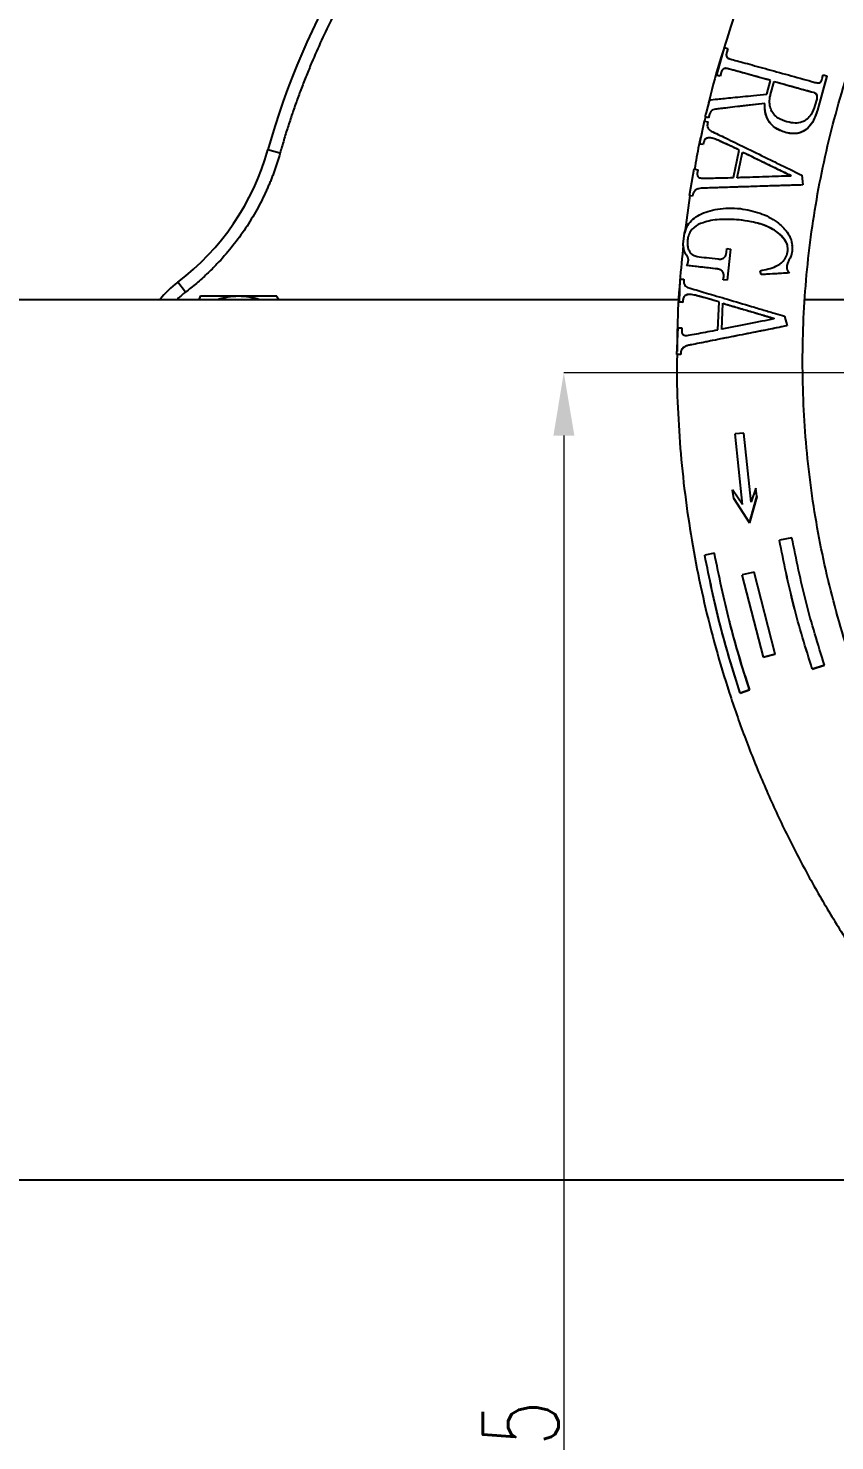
# Model space of a CAD drawing. Header units: millimetres. Extents: x 2003 to 4439, y 563 to 2285.
# Drawn here: x 2545.2 to 2673.4, y 735.6 to 960.3 of the extents above; entities that cross this region are included whole.
import ezdxf

# ---------------------------------------------------------------- set-up
doc = ezdxf.new("R2010")
doc.units = ezdxf.units.MM
doc.layers.add('AM_5', color=3, linetype='Continuous', lineweight=25)
doc.styles.add('SLDTEXTSTYLE1', font='txt.shx', dxfattribs={"width": 0.7, "bigfont": 'gbcbig.shx'})
doc.dimstyles.new('SLDDIMSTYLE12$0', dxfattribs={"dimtxt": 12, "dimasz": 10, "dimexe": 0, "dimexo": 0.0625, "dimgap": 0.875, "dimtad": 1, "dimdec": 1, "dimlfac": 1.8, "dimrnd": 1e-09, "dimzin": 12, "dimdsep": 46, "dimtxsty": 'SLDTEXTSTYLE1', "dimcen": 0.09, "dimdle": 8.16, "dimclrd": 3, "dimclre": 3, "dimadec": 0, "dimazin": 3, "dimtfac": 1, "dimtdec": 1, "dimtofl": 0, "dimtmove": 0, "dimatfit": 3, "dimfxl": 0, "dimfrac": 2, "dimtolj": 1, "dimlwd": 5, "dimlwe": 5, "dimarcsym": 0})

# ---------------------------------------------------------------- blocks, each defined once
blk = doc.blocks.new('*D52')
at = {"layer": 'AM_5', "color": 3, "linetype": 'Continuous', "lineweight": 5, "transparency": 16777216}
for p, q in [((2533.12, 882.74), (2533.12, 1061.11)), ((2685.62, 1061.11), (2543.12, 1061.11))]:
    blk.add_line(p, q, dxfattribs=at)
at = {"layer": 'AM_5', "color": 3, "lineweight": 5, "transparency": 16777216}
blk.add_line((2695.62, 939.44), (2695.62, 1061.11), dxfattribs=at)
at = {"layer": 'AM_5', "color": 3, "transparency": 16777216}
for points in [[(2543.12, 1062.78), (2543.12, 1059.44), (2533.12, 1061.11)], [(2685.62, 1062.78), (2685.62, 1059.44), (2695.62, 1061.11)]]:
    blk.add_solid(points, dxfattribs=at)
at = {"layer": 'Defpoints', "color": 0, "transparency": 16777216}
for p in [(2533.12, 1061.11), (2695.62, 939.37), (2533.12, 882.67)]:
    blk.add_point(p, dxfattribs=at)
at = {"layer": 'AM_5', "color": 0, "transparency": 16777216, "insert": (2605.6, 1067.99), "char_height": 12, "attachment_point": 5, "style": 'SLDTEXTSTYLE1'}
blk.add_mtext('\\A1;165', dxfattribs=at)
blk = doc.blocks.new('*D53')
at = {"layer": 'AM_5', "color": 3, "lineweight": 5, "transparency": 16777216}
blk.add_line((2818.32, 905.53), (2630.32, 905.53), dxfattribs=at)
at = {"layer": 'AM_5', "color": 3, "linetype": 'Continuous', "lineweight": 5, "transparency": 16777216}
for p, q in [((2630.32, 895.53), (2630.32, 673.92)), ((2772.57, 663.92), (2630.32, 663.92))]:
    blk.add_line(p, q, dxfattribs=at)
at = {"layer": 'AM_5', "color": 3, "transparency": 16777216}
for points in [[(2628.66, 895.53), (2631.99, 895.53), (2630.32, 905.53)], [(2628.66, 673.92), (2631.99, 673.92), (2630.32, 663.92)]]:
    blk.add_solid(points, dxfattribs=at)
at = {"layer": 'Defpoints', "color": 0, "transparency": 16777216}
for p in [(2818.38, 905.53), (2630.32, 663.92), (2772.63, 663.92)]:
    blk.add_point(p, dxfattribs=at)
at = {"layer": 'AM_5', "color": 0, "transparency": 16777216, "insert": (2623.45, 731.2), "char_height": 12, "attachment_point": 5, "rotation": 90, "style": 'SLDTEXTSTYLE1'}
blk.add_mtext('\\A1;245', dxfattribs=at)

msp = doc.modelspace()

# ---------------------------------------------------------------- linework, layer by layer
at = {"color": 7, "linetype": 'Continuous', "lineweight": 25}
for p, q in [((2655.787, 957.247), (2654.568, 952.847)), ((2655.787, 957.247), (2656.363, 957.091)), ((2656.363, 957.091), (2656.202, 956.516)), ((2656.363, 957.089), (2656.202, 956.514)), ((2656.202, 956.514), (2656.202, 956.516)), ((2656.363, 957.089), (2656.363, 957.091)), ((2655.143, 952.691), (2654.568, 952.847)), ((2654.568, 952.847), (2654.568, 952.846)), ((2654.568, 952.846), (2654.658, 952.821)), ((2655.143, 952.689), (2654.658, 952.821)), ((2655.304, 953.266), (2655.143, 952.691)), ((2655.304, 953.265), (2655.143, 952.689)), ((2655.304, 953.265), (2655.304, 953.266)), ((2656.305, 953.915), (2656.305, 953.917)), ((2672.138, 952.73), (2670.628, 947.278)), ((2671.406, 952.315), (2671.567, 952.891)), ((2671.567, 952.891), (2672.138, 952.73)), ((2672.138, 952.723), (2672.138, 952.73)), ((2655.143, 952.689), (2655.143, 952.691)), ((2662.583, 949.823), (2663.19, 952.021)), ((2663.18, 949.76), (2663.762, 951.862)), ((2663.18, 949.756), (2663.762, 951.858)), ((2663.762, 951.858), (2663.762, 951.862)), ((2672.138, 952.723), (2670.628, 947.271)), ((2653.479, 948.925), (2652.926, 946.927)), ((2662.275, 948.357), (2662.275, 948.361)), ((2663.18, 949.76), (2663.18, 949.756)), ((2669.979, 950.135), (2669.979, 950.13)), ((2670.508, 949.065), (2670.212, 948.011)), ((2652.824, 946.222), (2652.666, 945.531)), ((2653.312, 946.091), (2652.763, 946.24)), ((2652.763, 946.24), (2652.958, 946.185)), ((2653.312, 946.089), (2652.958, 946.185)), ((2653.473, 946.667), (2653.312, 946.091)), ((2653.473, 946.665), (2653.312, 946.089)), ((2653.312, 946.089), (2653.312, 946.091)), ((2653.473, 946.665), (2653.473, 946.667)), ((2654.407, 947.437), (2654.407, 947.439)), ((2662.264, 947.396), (2662.264, 947.392)), ((2670.628, 947.271), (2670.628, 947.278)), ((2652.625, 945.539), (2651.882, 941.932)), ((2652.625, 945.539), (2653.211, 945.423)), ((2653.211, 945.423), (2653.152, 945.13)), ((2653.211, 945.421), (2653.152, 945.129)), ((2653.152, 945.129), (2653.152, 945.13)), ((2653.175, 944.635), (2653.264, 944.382)), ((2653.211, 945.421), (2653.211, 945.423)), ((2665.529, 943.749), (2665.529, 943.754)), ((2652.467, 941.815), (2651.882, 941.932)), ((2651.882, 941.932), (2651.882, 941.931)), ((2652.011, 941.904), (2651.882, 941.931)), ((2652.467, 941.813), (2652.011, 941.904)), ((2652.526, 942.108), (2652.467, 941.815)), ((2652.526, 942.106), (2652.467, 941.813)), ((2652.467, 941.813), (2652.467, 941.815)), ((2652.526, 942.106), (2652.526, 942.108)), ((2654.659, 942.588), (2654.659, 942.59)), ((2585.201, 940.428), (2583.275, 940.969)), ((2657.272, 936.562), (2658.18, 940.949)), ((2657.879, 936.538), (2658.725, 940.634)), ((2657.879, 936.536), (2658.725, 940.631)), ((2658.725, 940.634), (2658.725, 940.631)), ((2650.314, 933.714), (2650.876, 937.075)), ((2650.876, 937.075), (2651.054, 937.934)), ((2651.054, 937.934), (2651.639, 937.818)), ((2651.639, 937.818), (2651.558, 937.427)), ((2651.639, 937.816), (2651.558, 937.426)), ((2651.558, 937.426), (2651.558, 937.427)), ((2651.639, 937.816), (2651.639, 937.818)), ((2652.144, 934.867), (2652.144, 934.869)), ((2666.393, 936.913), (2666.375, 936.815)), ((2668.131, 936.957), (2668.319, 935.394)), ((2668.319, 935.387), (2668.319, 935.394)), ((2650.355, 933.706), (2649.528, 927.818)), ((2650.771, 933.624), (2650.314, 933.714)), ((2650.51, 933.674), (2650.314, 933.714)), ((2650.771, 933.622), (2650.51, 933.674)), ((2650.829, 933.917), (2650.771, 933.624)), ((2650.829, 933.915), (2650.771, 933.622)), ((2650.771, 933.622), (2650.771, 933.624)), ((2650.829, 933.915), (2650.829, 933.917)), ((2649.785, 928.546), (2649.479, 927.702)), ((2649.785, 928.546), (2649.933, 928.771)), ((2658.173, 929.839), (2658.173, 929.842)), ((2649.282, 925.995), (2649.479, 927.702)), ((2649.395, 925.179), (2649.282, 925.995)), ((2649.998, 926.664), (2649.998, 926.666)), ((2649.898, 924.074), (2649.898, 924.076)), ((2656.175, 924.667), (2656.242, 925.26)), ((2656.242, 925.26), (2656.834, 925.191)), ((2656.834, 925.191), (2656.264, 920.25)), ((2656.834, 925.188), (2656.264, 920.247)), ((2656.834, 925.188), (2656.834, 925.191)), ((2666.61, 924.853), (2666.61, 924.86)), ((2666.625, 925.73), (2666.625, 925.737)), ((2649.827, 922.581), (2649.827, 922.583)), ((2654.768, 922.021), (2654.768, 922.024)), ((2661.543, 921.741), (2661.543, 921.745)), ((2661.674, 921.13), (2661.543, 921.745)), ((2661.674, 921.125), (2661.543, 921.741)), ((2666.212, 921.394), (2666.212, 921.401)), ((2570.157, 918.328), (2568.947, 919.921)), ((2648.783, 920.406), (2648.634, 916.743)), ((2648.783, 920.406), (2649.379, 920.385)), ((2648.783, 920.405), (2648.783, 920.406)), ((2649.379, 920.385), (2649.368, 920.089)), ((2649.379, 920.383), (2649.368, 920.087)), ((2649.379, 920.383), (2649.379, 920.385)), ((2655.671, 920.319), (2655.73, 920.813)), ((2656.264, 920.25), (2655.671, 920.319)), ((2655.671, 920.316), (2655.671, 920.319)), ((2656.264, 920.247), (2655.671, 920.316)), ((2656.264, 920.247), (2656.264, 920.25)), ((2661.674, 921.125), (2661.674, 921.13)), ((2648.65, 917.131), (2542.62, 917.131)), ((2649.245, 917.021), (2649.23, 916.722)), ((2649.245, 917.019), (2649.23, 916.72)), ((2649.245, 917.019), (2649.245, 917.021)), ((2651.261, 917.838), (2651.261, 917.84)), ((2654.804, 912.351), (2654.985, 916.806)), ((2683.62, 917.131), (2668.624, 917.131)), ((2649.23, 916.722), (2648.634, 916.743)), ((2648.634, 916.743), (2648.634, 916.742)), ((2648.714, 916.738), (2648.634, 916.742)), ((2649.23, 916.72), (2648.714, 916.738)), ((2649.23, 916.72), (2649.23, 916.722)), ((2655.407, 912.425), (2655.573, 916.581)), ((2655.407, 912.422), (2655.573, 916.578)), ((2655.573, 916.581), (2655.573, 916.578)), ((2648.305, 908.427), (2648.475, 912.687)), ((2648.475, 912.687), (2649.071, 912.665)), ((2649.071, 912.665), (2649.053, 912.27)), ((2649.071, 912.664), (2649.053, 912.268)), ((2649.071, 912.664), (2649.071, 912.665)), ((2663.706, 914.175), (2663.699, 914.08)), ((2665.404, 914.501), (2665.838, 912.995)), ((2665.838, 912.988), (2665.838, 912.995)), ((2648.9, 908.405), (2648.305, 908.427)), ((2648.305, 908.427), (2648.305, 908.426)), ((2648.455, 908.419), (2648.305, 908.426)), ((2648.9, 908.404), (2648.455, 908.419)), ((2648.911, 908.705), (2648.9, 908.405)), ((2648.911, 908.703), (2648.9, 908.404)), ((2648.9, 908.404), (2648.9, 908.405)), ((2648.911, 908.703), (2648.911, 908.705)), ((2650.047, 909.853), (2650.047, 909.855)), ((2658.92, 895.897), (2657.528, 895.797)), ((2657.528, 895.797), (2657.528, 895.794)), ((2658.729, 884.54), (2657.528, 895.797)), ((2658.729, 884.537), (2657.528, 895.794)), ((2660.08, 884.954), (2658.92, 895.897)), ((2657.316, 885.507), (2657.138, 886.867)), ((2658.729, 884.54), (2657.138, 886.867)), ((2657.138, 886.867), (2657.138, 886.864)), ((2657.316, 885.504), (2657.138, 886.864)), ((2657.316, 885.507), (2659.819, 881.665)), ((2657.316, 885.504), (2657.316, 885.507)), ((2659.819, 881.661), (2657.316, 885.504)), ((2659.819, 881.665), (2661.006, 885.809)), ((2661.006, 885.805), (2659.819, 881.661)), ((2660.83, 887.141), (2660.104, 884.961)), ((2661.006, 885.809), (2660.83, 887.141)), ((2661.006, 885.809), (2661.006, 885.805)), ((2660.104, 884.961), (2660.08, 884.954)), ((2659.819, 881.665), (2659.819, 881.661)), ((2666.573, 879.265), (2664.577, 878.872)), ((2664.577, 878.872), (2664.577, 878.867)), ((2654.259, 876.821), (2652.712, 876.511)), ((2652.712, 876.511), (2652.712, 876.509)), ((2660.553, 873.787), (2658.691, 873.374)), ((2662.046, 860.258), (2658.691, 873.374)), ((2658.691, 873.374), (2658.691, 873.371)), ((2662.046, 860.255), (2658.691, 873.371)), ((2663.891, 860.745), (2660.553, 873.787)), ((2662.046, 860.258), (2663.891, 860.745)), ((2663.891, 860.742), (2662.046, 860.255)), ((2663.891, 860.745), (2663.891, 860.742)), ((2662.046, 860.255), (2662.046, 860.258)), ((2669.817, 858.36), (2671.75, 858.995)), ((2671.75, 858.989), (2669.817, 858.356)), ((2669.817, 858.356), (2669.817, 858.36)), ((2671.75, 858.995), (2671.75, 858.989)), ((2658.328, 854.571), (2659.826, 855.068)), ((2659.826, 855.065), (2658.328, 854.569)), ((2658.328, 854.569), (2658.328, 854.571)), ((2659.826, 855.068), (2659.826, 855.065)), ((2542.62, 777.131), (2683.62, 777.131))]:
    msp.add_line(p, q, dxfattribs=at)
for centre, radius, start, end in [((2703.621, 907.176), 125, 105.68477, 164.31523), ((2819.27, 907.185), 171.026, 166.5631, 166.79964), ((2544.765, 951.783), 40, 307.19801, 344.31523), ((2578.621, 907.176), 16, 127.19801, 141.52522), ((2578.621, 907.176), 10.5, 90, 108.54597), ((2578.621, 907.176), 10.5, 71.45402, 90)]:
    msp.add_arc(centre, radius, start, end, dxfattribs=at)
for points, knots in [([(2818.188, 736.933), (2820.748, 736.958), (2824.328, 736.993), (2829.598, 737.272), (2834.062, 737.607), (2839.378, 738.173), (2844.947, 738.946), (2850.76, 739.956), (2856.732, 741.212), (2862.808, 742.723), (2868.946, 744.493), (2875.111, 746.527), (2881.274, 748.827), (2887.411, 751.392), (2893.499, 754.223), (2899.519, 757.316), (2905.452, 760.671), (2911.281, 764.283), (2916.991, 768.149), (2922.566, 772.263), (2927.993, 776.62), (2933.259, 781.214), (2938.35, 786.039), (2943.255, 791.086), (2947.962, 796.349), (2952.46, 801.819), (2956.738, 807.488), (2960.787, 813.345), (2964.597, 819.381), (2968.158, 825.587), (2971.463, 831.952), (2974.504, 838.464), (2977.273, 845.114), (2979.764, 851.888), (2981.969, 858.776), (2983.884, 865.765), (2985.502, 872.842), (2986.82, 879.996), (2987.833, 887.213), (2988.538, 894.48), (2988.93, 901.784), (2989.009, 909.112), (2988.772, 916.45), (2988.218, 923.785), (2987.346, 931.102), (2986.156, 938.39), (2984.648, 945.632), (2982.823, 952.817), (2980.682, 959.93), (2978.228, 966.957), (2975.463, 973.886), (2972.391, 980.702), (2969.014, 987.393), (2965.336, 993.945), (2961.362, 1000.345), (2957.097, 1006.58), (2952.546, 1012.638), (2947.714, 1018.506), (2942.607, 1024.173), (2937.23, 1029.625), (2931.784, 1034.673), (2926.31, 1039.325), (2920.852, 1043.595), (2915.227, 1047.637), (2909.446, 1051.445), (2903.518, 1055.013), (2897.456, 1058.335), (2891.27, 1061.406), (2884.973, 1064.219), (2878.58, 1066.771), (2872.105, 1069.057), (2865.567, 1071.073), (2858.992, 1072.816), (2852.419, 1074.281), (2845.925, 1075.462), (2839.636, 1076.359), (2834.112, 1076.943), (2829.229, 1077.31), (2824.405, 1077.55), (2818.431, 1077.667), (2812.914, 1077.557), (2807.645, 1077.285), (2803.18, 1076.948), (2797.864, 1076.383), (2792.295, 1075.609), (2786.482, 1074.599), (2780.511, 1073.343), (2774.435, 1071.833), (2768.297, 1070.062), (2762.131, 1068.028), (2755.968, 1065.728), (2749.831, 1063.163), (2743.743, 1060.333), (2737.723, 1057.239), (2731.791, 1053.884), (2725.962, 1050.272), (2720.252, 1046.407), (2714.676, 1042.292), (2709.249, 1037.935), (2703.983, 1033.341), (2698.892, 1028.516), (2693.987, 1023.469), (2689.28, 1018.206), (2684.782, 1012.736), (2680.504, 1007.068), (2676.455, 1001.21), (2672.646, 995.174), (2669.084, 988.968), (2665.779, 982.603), (2662.737, 976.091), (2659.975, 969.44), (2657.638, 963.158), (2656.359, 959.053), (2655.796, 957.244)], [0, 0, 0, 0, 0.01020738, 0.01427401, 0.02103699, 0.02805607, 0.03558666, 0.0434511, 0.05157826, 0.05991132, 0.06840986, 0.07704394, 0.08579098, 0.09463359, 0.10355821, 0.11255405, 0.12161242, 0.13072624, 0.1398897, 0.14909794, 0.15834689, 0.16763314, 0.17695375, 0.18630622, 0.19568842, 0.20509849, 0.21453484, 0.22399606, 0.23348097, 0.24298851, 0.25251779, 0.26206801, 0.27163852, 0.28122873, 0.29083816, 0.30046642, 0.31011319, 0.31977821, 0.32946132, 0.33916239, 0.34888138, 0.35861831, 0.36837328, 0.37814642, 0.38793798, 0.39774825, 0.40757761, 0.41742653, 0.42729557, 0.4371854, 0.4470968, 0.45703069, 0.46698816, 0.47697044, 0.48697902, 0.49701559, 0.50708218, 0.51718117, 0.52731537, 0.53748817, 0.54770366, 0.5569145, 0.56612256, 0.57532659, 0.5845258, 0.59371913, 0.60290519, 0.61208206, 0.62124705, 0.63039624, 0.63952364, 0.64861966, 0.65766788, 0.66663751, 0.67546331, 0.68397889, 0.69196332, 0.69760555, 0.70350123, 0.71121989, 0.72142727, 0.72549391, 0.73225688, 0.73927596, 0.74680655, 0.754671, 0.76279816, 0.77113122, 0.77962976, 0.78826384, 0.79701087, 0.80585349, 0.81477811, 0.82377394, 0.83283231, 0.84194614, 0.85110959, 0.86031783, 0.86956679, 0.87885303, 0.88817364, 0.89752611, 0.90690831, 0.91631839, 0.92575473, 0.93521596, 0.94470086, 0.95420841, 0.96373768, 0.97328791, 0.98285841, 0.99244862, 1, 1, 1, 1]), ([(2710.037, 803.341), (2709.076, 804.341), (2706.586, 806.934), (2702.805, 811.347), (2698.673, 816.549), (2694.773, 821.954), (2691.103, 827.541), (2687.677, 833.302), (2684.503, 839.226), (2681.589, 845.301), (2678.944, 851.516), (2676.576, 857.858), (2674.491, 864.316), (2672.696, 870.875), (2671.197, 877.523), (2669.998, 884.247), (2669.104, 891.033), (2668.518, 897.867), (2668.245, 904.734), (2668.286, 911.622), (2668.643, 918.515), (2669.318, 925.398), (2670.312, 932.259), (2671.623, 939.081), (2673.252, 945.85), (2675.198, 952.551), (2677.458, 959.171), (2680.03, 965.695), (2682.911, 972.107), (2686.097, 978.395), (2689.585, 984.544), (2693.37, 990.54), (2697.446, 996.369), (2701.809, 1002.018), (2706.453, 1007.473), (2711.372, 1012.723), (2716.381, 1017.579), (2721.436, 1022.051), (2726.495, 1026.148), (2731.721, 1030.025), (2737.115, 1033.656), (2741.591, 1036.453), (2744.316, 1037.95), (2745.142, 1038.404)], [0, 0, 0, 0, 0.0151775, 0.0393292, 0.0635604, 0.0878663, 0.1122429, 0.1366868, 0.161195, 0.1857649, 0.2103945, 0.2350819, 0.2598255, 0.2846241, 0.3094766, 0.3343824, 0.3593409, 0.3843518, 0.409415, 0.4345306, 0.4596989, 0.4849206, 0.5101965, 0.5355275, 0.5609152, 0.5863611, 0.6118672, 0.6374358, 0.6630699, 0.6887726, 0.714548, 0.7404006, 0.7663359, 0.7923603, 0.8184816, 0.8447092, 0.8710544, 0.8948026, 0.918543, 0.942272, 0.9659875, 0.9896862, 1, 1, 1, 1]), ([(2670.368, 1025.596), (2670.018, 1025.497), (2669.317, 1025.298), (2668.27, 1024.988), (2667.226, 1024.67), (2666.185, 1024.342), (2665.147, 1024.006), (2664.112, 1023.66), (2663.081, 1023.305), (2662.052, 1022.941), (2661.027, 1022.568), (2660.005, 1022.185), (2658.987, 1021.794), (2657.971, 1021.393), (2656.959, 1020.983), (2655.08, 1020.203), (2652.356, 1019.007), (2648.824, 1017.319), (2645.346, 1015.519), (2640.75, 1012.952), (2635.134, 1009.449), (2628.642, 1004.79), (2622.449, 999.706), (2616.585, 994.212), (2611.091, 988.348), (2606.007, 982.154), (2601.347, 975.663), (2597.845, 970.047), (2595.277, 965.45), (2593.478, 961.973), (2591.79, 958.44), (2590.447, 955.383), (2589.399, 952.828), (2588.607, 950.793), (2587.851, 948.746), (2587.132, 946.686), (2586.45, 944.613), (2585.802, 942.528), (2585.401, 941.129), (2585.201, 940.428)], [0, 0, 0, 0, 0.0086814, 0.0173587, 0.0260326, 0.0347038, 0.0433731, 0.052041, 0.0607083, 0.0693756, 0.0780436, 0.0867131, 0.0953846, 0.1040589, 0.1127367, 0.1214186, 0.1525436, 0.1836379, 0.2147333, 0.2458613, 0.3091245, 0.3723917, 0.4361941, 0.5000006, 0.563803, 0.6276095, 0.6908727, 0.7541399, 0.7852648, 0.8163591, 0.8474545, 0.8785825, 0.895941, 0.913286, 0.930623, 0.9479574, 0.9652947, 0.9826404, 1, 1, 1, 1]), ([(2655.727, 957.028), (2655.591, 956.609), (2654.715, 953.892), (2653.896, 950.927), (2653.313, 948.363), (2653.266, 948.153)], [0, 0, 0, 0, 0.1434791, 0.9298796, 1, 1, 1, 1]), ([(2656.202, 956.516), (2656.182, 956.432), (2656.141, 956.262), (2656.134, 956.035), (2656.18, 955.807), (2656.357, 955.584), (2656.584, 955.501), (2656.731, 955.447)], [0, 0, 0, 0, 0.1147252, 0.230666, 0.3465482, 0.5756181, 1, 1, 1, 1]), ([(2656.202, 956.514), (2656.181, 956.429), (2656.139, 956.259), (2656.143, 956.121), (2656.144, 956.053)], [0, 0, 0, 0, 0.5032038, 1, 1, 1, 1]), ([(2656.731, 955.447), (2657.47, 955.244), (2658.949, 954.838), (2662.287, 953.917), (2665.993, 952.891), (2668.771, 952.119), (2670.17, 951.73), (2670.404, 951.665)], [0, 0, 0, 0, 0.2380124, 0.4760235, 0.7140633, 0.9521345, 1, 1, 1, 1]), ([(2656.305, 953.917), (2656.113, 953.949), (2655.853, 953.992), (2655.563, 953.758), (2655.435, 953.593), (2655.357, 953.431), (2655.321, 953.32), (2655.304, 953.266)], [0, 0, 0, 0, 0.5403565, 0.7362537, 0.8378676, 0.9221122, 1, 1, 1, 1]), ([(2656.305, 953.915), (2656.11, 953.946), (2655.845, 953.988), (2655.558, 953.751), (2655.433, 953.587), (2655.356, 953.427), (2655.321, 953.317), (2655.304, 953.265)], [0, 0, 0, 0, 0.5426127, 0.7382378, 0.8393163, 0.9231634, 1, 1, 1, 1]), ([(2663.19, 952.021), (2662.01, 952.347), (2659.649, 952.999), (2657.452, 953.603), (2656.542, 953.852), (2656.305, 953.917)], [0, 0, 0, 0, 0.425234, 0.8504686, 1, 1, 1, 1]), ([(2663.19, 952.018), (2662.135, 952.31), (2660.024, 952.893), (2657.694, 953.535), (2656.689, 953.81), (2656.305, 953.915)], [0, 0, 0, 0, 0.3817561, 0.7635127, 1, 1, 1, 1]), ([(2663.762, 951.862), (2665.017, 951.514), (2667.141, 950.925), (2669.155, 950.364), (2669.979, 950.135)], [0, 0, 0, 0, 0.59123792, 1, 1, 1, 1]), ([(2663.762, 951.858), (2664.86, 951.554), (2667.074, 950.939), (2669.005, 950.401), (2669.979, 950.13)], [0, 0, 0, 0, 0.4956769, 1, 1, 1, 1]), ([(2670.404, 951.665), (2670.524, 951.64), (2670.709, 951.601), (2670.963, 951.65), (2671.144, 951.768), (2671.306, 951.996), (2671.368, 952.193), (2671.406, 952.315)], [0, 0, 0, 0, 0.2742213, 0.4218346, 0.5710505, 0.7336104, 1, 1, 1, 1]), ([(2653.479, 948.925), (2653.839, 948.962), (2654.558, 949.037), (2657.113, 949.29), (2659.924, 949.564), (2661.877, 949.754), (2662.583, 949.823)], [0, 0, 0, 0, 0.2764618, 0.55256, 0.838275, 1, 1, 1, 1]), ([(2662.275, 948.361), (2661.604, 948.283), (2660.245, 948.125), (2658.361, 947.905), (2656.65, 947.704), (2655.325, 947.548), (2654.672, 947.471), (2654.407, 947.439)], [0, 0, 0, 0, 0.2097918, 0.4254492, 0.6353283, 0.851928, 1, 1, 1, 1]), ([(2662.275, 948.357), (2661.053, 948.216), (2659.227, 948.004), (2657.101, 947.755), (2655.592, 947.578), (2654.819, 947.486), (2654.407, 947.437)], [0, 0, 0, 0, 0.3863316, 0.5775517, 0.7748553, 1, 1, 1, 1]), ([(2665.529, 943.749), (2664.947, 943.951), (2663.996, 944.279), (2662.902, 945.39), (2662.33, 946.669), (2662.209, 947.737), (2662.268, 948.288), (2662.275, 948.357)], [0, 0, 0, 0, 0.3011388, 0.4914699, 0.7324684, 0.9663961, 1, 1, 1, 1]), ([(2665.529, 943.754), (2664.926, 943.965), (2663.935, 944.312), (2662.852, 945.474), (2662.257, 946.815), (2662.269, 947.85), (2662.275, 948.361)], [0, 0, 0, 0, 0.3050065, 0.5015447, 0.75409, 1, 1, 1, 1]), ([(2665.791, 945.431), (2665.303, 945.598), (2664.506, 945.87), (2663.61, 946.652), (2663.162, 947.532), (2662.964, 948.552), (2663.065, 949.306), (2663.169, 949.717), (2663.18, 949.76)], [0, 0, 0, 0, 0.2685044, 0.4379066, 0.6082478, 0.7778738, 0.976771, 1, 1, 1, 1]), ([(2669.979, 950.135), (2670.106, 950.089), (2670.303, 950.017), (2670.478, 949.787), (2670.55, 949.554), (2670.565, 949.305), (2670.525, 949.139), (2670.508, 949.065)], [0, 0, 0, 0, 0.30576076, 0.47235167, 0.63798104, 0.83773254, 1, 1, 1, 1]), ([(2669.979, 950.13), (2670.092, 950.09), (2670.276, 950.025), (2670.458, 949.814), (2670.533, 949.643), (2670.538, 949.536), (2670.538, 949.519)], [0, 0, 0, 0, 0.4172442, 0.6823875, 0.9479462, 1, 1, 1, 1]), ([(2654.407, 947.439), (2654.279, 947.408), (2654.021, 947.347), (2653.745, 947.173), (2653.558, 946.898), (2653.499, 946.738), (2653.473, 946.667)], [0, 0, 0, 0, 0.371278, 0.745722, 0.8874132, 1, 1, 1, 1]), ([(2654.407, 947.437), (2654.277, 947.406), (2654.016, 947.344), (2653.743, 947.169), (2653.559, 946.898), (2653.499, 946.737), (2653.473, 946.665)], [0, 0, 0, 0, 0.3701938, 0.743324, 0.8861883, 1, 1, 1, 1]), ([(2670.628, 947.278), (2670.404, 946.611), (2670.033, 945.509), (2669.061, 944.328), (2668.054, 943.705), (2666.848, 943.477), (2666.003, 943.655), (2665.529, 943.754)], [0, 0, 0, 0, 0.2904242, 0.4791568, 0.6380876, 0.7972637, 1, 1, 1, 1]), ([(2670.628, 947.271), (2670.379, 946.549), (2669.97, 945.365), (2668.877, 944.149), (2667.745, 943.589), (2666.584, 943.508), (2665.855, 943.675), (2665.529, 943.749)], [0, 0, 0, 0, 0.3001413, 0.4923107, 0.6851419, 0.859667, 1, 1, 1, 1]), ([(2670.212, 948.011), (2670.046, 947.516), (2669.777, 946.714), (2669.023, 945.826), (2668.145, 945.341), (2667.026, 945.162), (2666.223, 945.337), (2665.791, 945.431)], [0, 0, 0, 0, 0.25993357, 0.42159435, 0.58406301, 0.77645614, 1, 1, 1, 1]), ([(2653.152, 945.13), (2653.14, 945.057), (2653.117, 944.91), (2653.147, 944.635), (2653.297, 944.25), (2653.61, 944.005), (2653.906, 943.88), (2654.001, 943.839)], [0, 0, 0, 0, 0.0779004, 0.1566304, 0.3694426, 0.796924, 1, 1, 1, 1]), ([(2654.001, 943.839), (2654.758, 943.472), (2656.273, 942.738), (2659.556, 941.141), (2662.569, 939.673), (2665.001, 938.486), (2666.682, 937.665), (2667.685, 937.175), (2668.131, 936.957)], [0, 0, 0, 0, 0.2229901, 0.445793, 0.6732796, 0.7898135, 0.9063433, 1, 1, 1, 1]), ([(2652.24, 943.667), (2652.085, 943.015), (2651.636, 941.115), (2651.309, 939.189), (2651.095, 937.925)], [0, 0, 0, 0, 0.34329231, 1, 1, 1, 1]), ([(2654.659, 942.588), (2654.381, 942.693), (2653.811, 942.909), (2653.255, 942.916), (2652.888, 942.757), (2652.719, 942.598), (2652.601, 942.375), (2652.556, 942.226), (2652.533, 942.136), (2652.526, 942.106)], [0, 0, 0, 0, 0.32368532, 0.66377176, 0.76347965, 0.88878562, 0.93347068, 0.97831584, 1, 1, 1, 1]), ([(2654.659, 942.59), (2654.391, 942.693), (2653.846, 942.902), (2653.297, 942.916), (2652.923, 942.784), (2652.737, 942.625), (2652.598, 942.376), (2652.551, 942.209), (2652.529, 942.121), (2652.526, 942.108)], [0, 0, 0, 0, 0.3181987, 0.6465518, 0.7500252, 0.8810736, 0.9358527, 0.9908441, 1, 1, 1, 1]), ([(2658.18, 940.949), (2657.131, 941.439), (2655.839, 942.041), (2654.845, 942.503), (2654.659, 942.59)], [0, 0, 0, 0, 0.812741, 1, 1, 1, 1]), ([(2658.18, 940.946), (2657.227, 941.391), (2655.931, 941.996), (2654.925, 942.464), (2654.659, 942.588)], [0, 0, 0, 0, 0.7351591, 1, 1, 1, 1]), ([(2585.201, 940.428), (2585.139, 940.212), (2585.015, 939.778), (2584.816, 939.132), (2584.607, 938.489), (2584.388, 937.85), (2584.159, 937.215), (2583.92, 936.584), (2583.671, 935.956), (2583.411, 935.333), (2583.141, 934.713), (2582.482, 933.264), (2581.334, 931.031), (2579.522, 928.123), (2577.481, 925.371), (2575.726, 923.371), (2574.404, 922.018), (2573.595, 921.234), (2572.766, 920.472), (2571.917, 919.734), (2571.049, 919.016), (2570.454, 918.557), (2570.157, 918.328)], [0, 0, 0, 0, 0.0248753, 0.0497253, 0.0745563, 0.0993748, 0.1241872, 0.1490001, 0.1738198, 0.1986528, 0.2235055, 0.2483843, 0.3741835, 0.5000023, 0.6258015, 0.7516204, 0.793064, 0.834449, 0.8758053, 0.9171627, 0.958551, 1, 1, 1, 1]), ([(2658.725, 940.634), (2659.303, 940.354), (2660.476, 939.786), (2662.385, 938.86), (2664.397, 937.883), (2665.72, 937.24), (2666.393, 936.913)], [0, 0, 0, 0, 0.2335744, 0.4739753, 0.7323964, 1, 1, 1, 1]), ([(2658.725, 940.631), (2659.783, 940.118), (2661.899, 939.092), (2664.566, 937.796), (2665.952, 937.122), (2666.393, 936.907)], [0, 0, 0, 0, 0.4053674, 0.8106766, 1, 1, 1, 1]), ([(2651.558, 937.427), (2651.545, 937.343), (2651.521, 937.198), (2651.527, 936.995), (2651.573, 936.812), (2651.756, 936.565), (2652.145, 936.452), (2652.573, 936.463), (2652.781, 936.469)], [0, 0, 0, 0, 0.0755919, 0.1295443, 0.2003485, 0.3166469, 0.6693621, 1, 1, 1, 1]), ([(2651.558, 937.426), (2651.544, 937.34), (2651.522, 937.217), (2651.527, 937.111), (2651.529, 937.079)], [0, 0, 0, 0, 0.6906191, 1, 1, 1, 1]), ([(2652.144, 934.869), (2651.992, 934.845), (2651.689, 934.798), (2651.298, 934.642), (2651.036, 934.4), (2650.88, 934.117), (2650.845, 933.98), (2650.829, 933.917)], [0, 0, 0, 0, 0.2849657, 0.5701763, 0.8579747, 0.9347833, 1, 1, 1, 1]), ([(2652.144, 934.867), (2651.989, 934.843), (2651.68, 934.794), (2651.288, 934.634), (2651.033, 934.392), (2650.881, 934.118), (2650.846, 933.979), (2650.829, 933.915)], [0, 0, 0, 0, 0.2843775, 0.568981, 0.8558167, 0.9329722, 1, 1, 1, 1]), ([(2668.319, 935.394), (2667.724, 935.376), (2666.536, 935.339), (2663.941, 935.258), (2661.197, 935.17), (2658.559, 935.085), (2656.673, 935.023), (2654.959, 934.965), (2653.386, 934.912), (2652.569, 934.884), (2652.144, 934.869)], [0, 0, 0, 0, 0.1101454, 0.2202978, 0.4397644, 0.5503798, 0.6609876, 0.7707247, 0.8804511, 1, 1, 1, 1]), ([(2668.319, 935.387), (2667.453, 935.361), (2665.723, 935.309), (2662.332, 935.203), (2658.801, 935.09), (2655.468, 934.98), (2653.294, 934.907), (2652.382, 934.875), (2652.144, 934.867)], [0, 0, 0, 0, 0.1854069, 0.370709, 0.5583983, 0.7469267, 0.9336887, 1, 1, 1, 1]), ([(2652.781, 936.469), (2653.645, 936.487), (2654.942, 936.515), (2656.689, 936.55), (2657.272, 936.562)], [0, 0, 0, 0, 0.6660536, 1, 1, 1, 1]), ([(2666.375, 936.815), (2665.733, 936.794), (2664.43, 936.753), (2662.396, 936.687), (2660.354, 936.621), (2658.856, 936.571), (2658.047, 936.544), (2657.879, 936.538)], [0, 0, 0, 0, 0.2310763, 0.4688548, 0.6999278, 0.9377328, 1, 1, 1, 1]), ([(2649.479, 927.702), (2649.64, 928.153), (2649.952, 929.029), (2650.776, 929.957), (2651.841, 930.686), (2653.182, 931.201), (2654.736, 931.58), (2656.484, 931.75), (2657.747, 931.664), (2658.379, 931.621)], [0, 0, 0, 0, 0.1530188, 0.297411, 0.4416965, 0.5827002, 0.7236476, 0.8618134, 1, 1, 1, 1]), ([(2658.379, 931.621), (2659.436, 931.441), (2661.5, 931.09), (2664.09, 929.683), (2665.718, 928.178), (2666.48, 926.748), (2666.669, 925.669), (2666.625, 925.061), (2666.61, 924.86)], [0, 0, 0, 0, 0.271147, 0.5298944, 0.7266952, 0.8469675, 0.9493062, 1, 1, 1, 1]), ([(2658.173, 929.842), (2657.103, 929.895), (2654.954, 930.001), (2652.586, 929.53), (2651.233, 928.882), (2650.54, 928.178), (2650.209, 927.603), (2650.054, 927.029), (2650.013, 926.764), (2649.998, 926.666)], [0, 0, 0, 0, 0.279466, 0.561234, 0.7603695, 0.8465961, 0.9337718, 0.9754607, 1, 1, 1, 1]), ([(2665.918, 924.942), (2665.919, 925.208), (2665.921, 925.74), (2665.493, 926.663), (2664.533, 927.735), (2662.71, 928.9), (2660.388, 929.543), (2658.818, 929.755), (2658.173, 929.842)], [0, 0, 0, 0, 0.0778824, 0.1558892, 0.3030478, 0.5199107, 0.8027032, 1, 1, 1, 1]), ([(2665.886, 925.619), (2665.885, 925.624), (2665.875, 925.864), (2665.566, 926.484), (2664.743, 927.565), (2663.115, 928.693), (2660.738, 929.472), (2659.055, 929.713), (2658.173, 929.839)], [0, 0, 0, 0, 0.0018402, 0.0747495, 0.2227002, 0.4768176, 0.7258372, 1, 1, 1, 1]), ([(2649.311, 925.785), (2649.113, 923.883), (2648.663, 919.557), (2648.347, 913.912), (2648.329, 910.174), (2648.322, 908.874)], [0, 0, 0, 0, 0.3384483, 0.7698856, 1, 1, 1, 1]), ([(2649.898, 924.076), (2649.8, 924.241), (2649.603, 924.571), (2649.369, 925.153), (2649.314, 925.683), (2649.282, 925.995)], [0, 0, 0, 0, 0.2910866, 0.5822218, 1, 1, 1, 1]), ([(2649.998, 926.666), (2649.98, 926.442), (2649.944, 925.991), (2650.041, 925.329), (2650.314, 924.669), (2650.808, 924.207), (2651.29, 924.061), (2651.494, 924)], [0, 0, 0, 0, 0.1400362, 0.2816099, 0.4816544, 0.7814357, 1, 1, 1, 1]), ([(2650.106, 923.253), (2650.112, 923.34), (2650.125, 923.514), (2650.087, 923.744), (2650.007, 923.938), (2649.939, 924.024), (2649.898, 924.076)], [0, 0, 0, 0, 0.2276221, 0.4579852, 0.6706137, 1, 1, 1, 1]), ([(2650.11, 923.543), (2650.102, 923.611), (2650.086, 923.754), (2650.005, 923.937), (2649.938, 924.022), (2649.898, 924.074)], [0, 0, 0, 0, 0.2669141, 0.5547722, 1, 1, 1, 1]), ([(2651.494, 924), (2651.975, 923.945), (2652.956, 923.834), (2654.213, 923.689), (2654.853, 923.616)], [0, 0, 0, 0, 0.4905936, 1, 1, 1, 1]), ([(2654.853, 923.616), (2655.033, 923.606), (2655.312, 923.59), (2655.688, 923.726), (2655.927, 923.935), (2656.103, 924.26), (2656.148, 924.513), (2656.175, 924.667)], [0, 0, 0, 0, 0.29736619, 0.4608776, 0.6257098, 0.77195806, 1, 1, 1, 1]), ([(2661.543, 921.745), (2662.403, 921.919), (2663.736, 922.189), (2665.086, 923.086), (2665.727, 923.995), (2665.853, 924.618), (2665.918, 924.942)], [0, 0, 0, 0, 0.4419525, 0.6841992, 0.835853, 1, 1, 1, 1]), ([(2666.61, 924.86), (2666.539, 924.538), (2666.413, 923.969), (2666.008, 923.259), (2665.832, 922.792), (2665.745, 922.559)], [0, 0, 0, 0, 0.3944835, 0.6974258, 1, 1, 1, 1]), ([(2666.61, 924.853), (2666.538, 924.53), (2666.409, 923.953), (2666.012, 923.262), (2665.834, 922.789), (2665.745, 922.553)], [0, 0, 0, 0, 0.38850051, 0.69444455, 1, 1, 1, 1]), ([(2649.827, 922.583), (2649.874, 922.657), (2649.951, 922.78), (2650.053, 922.984), (2650.091, 923.15), (2650.104, 923.239), (2650.106, 923.253)], [0, 0, 0, 0, 0.4178398, 0.693834, 0.9496646, 1, 1, 1, 1]), ([(2654.768, 922.024), (2653.685, 922.148), (2651.603, 922.385), (2650.403, 922.519), (2649.827, 922.583)], [0, 0, 0, 0, 0.5204171, 1, 1, 1, 1]), ([(2654.768, 922.021), (2653.799, 922.132), (2651.861, 922.353), (2650.429, 922.514), (2649.895, 922.574), (2649.827, 922.581)], [0, 0, 0, 0, 0.46644474, 0.93289375, 1, 1, 1, 1]), ([(2655.73, 920.813), (2655.734, 920.977), (2655.741, 921.253), (2655.572, 921.598), (2655.346, 921.831), (2655.065, 921.976), (2654.865, 922.008), (2654.768, 922.024)], [0, 0, 0, 0, 0.2626105, 0.4439709, 0.6252294, 0.8175428, 1, 1, 1, 1]), ([(2655.73, 920.81), (2655.734, 920.973), (2655.741, 921.25), (2655.57, 921.598), (2655.34, 921.834), (2655.058, 921.975), (2654.861, 922.006), (2654.768, 922.021)], [0, 0, 0, 0, 0.2671011, 0.4520061, 0.6369556, 0.8283575, 1, 1, 1, 1]), ([(2666.212, 921.401), (2665.014, 921.33), (2663.552, 921.243), (2661.962, 921.147), (2661.674, 921.13)], [0, 0, 0, 0, 0.8191278, 1, 1, 1, 1]), ([(2666.212, 921.394), (2665.351, 921.344), (2663.995, 921.264), (2662.294, 921.162), (2661.674, 921.125)], [0, 0, 0, 0, 0.6351615, 1, 1, 1, 1]), ([(2665.745, 922.559), (2665.743, 922.406), (2665.739, 922.099), (2665.923, 921.685), (2666.118, 921.494), (2666.212, 921.401)], [0, 0, 0, 0, 0.3373649, 0.6775205, 1, 1, 1, 1]), ([(2649.368, 920.089), (2649.37, 920.006), (2649.375, 919.84), (2649.462, 919.552), (2649.652, 919.273), (2649.981, 919.07), (2650.268, 918.998), (2650.413, 918.962)], [0, 0, 0, 0, 0.088857, 0.178743, 0.4175536, 0.7048974, 1, 1, 1, 1]), ([(2570.157, 918.328), (2570.063, 918.256), (2569.876, 918.111), (2569.603, 917.887), (2569.335, 917.656), (2569.074, 917.418), (2568.889, 917.242), (2568.791, 917.145), (2568.776, 917.131)], [0, 0, 0, 0, 0.013746652, 0.027463127, 0.041158145, 0.054840471, 0.068518894, 0.070883724, 0.070883724, 0.070883724, 0.070883724]), ([(2578.621, 917.676), (2577.601, 917.676), (2576.586, 917.676), (2574.566, 917.676), (2573.561, 917.676), (2572.558, 917.676)], [0, 0, 0, 0, 0.5, 0.5, 1, 1, 1, 1]), ([(2584.683, 917.676), (2583.681, 917.676), (2582.675, 917.676), (2580.655, 917.676), (2579.641, 917.676), (2578.621, 917.676)], [0, 0, 0, 0, 0.5, 0.5, 1, 1, 1, 1]), ([(2651.261, 917.84), (2650.961, 917.9), (2650.358, 918.019), (2649.804, 917.933), (2649.488, 917.704), (2649.364, 917.542), (2649.284, 917.333), (2649.258, 917.159), (2649.248, 917.055), (2649.245, 917.021)], [0, 0, 0, 0, 0.3462757, 0.6939054, 0.7840545, 0.8748014, 0.9252024, 0.975897, 1, 1, 1, 1]), ([(2651.261, 917.838), (2650.95, 917.899), (2650.325, 918.02), (2649.767, 917.922), (2649.462, 917.675), (2649.347, 917.508), (2649.276, 917.294), (2649.255, 917.133), (2649.247, 917.042), (2649.245, 917.019)], [0, 0, 0, 0, 0.3527037, 0.7069307, 0.7947369, 0.8831987, 0.9333967, 0.9836034, 1, 1, 1, 1]), ([(2650.413, 918.962), (2651.22, 918.724), (2652.833, 918.247), (2656.324, 917.21), (2659.525, 916.257), (2662.102, 915.488), (2663.877, 914.958), (2664.934, 914.641), (2665.404, 914.501)], [0, 0, 0, 0, 0.2236164, 0.4470687, 0.6746049, 0.79085, 0.9070914, 1, 1, 1, 1]), ([(2654.985, 916.806), (2653.872, 917.115), (2652.508, 917.495), (2651.455, 917.786), (2651.261, 917.84)], [0, 0, 0, 0, 0.815386, 1, 1, 1, 1]), ([(2654.985, 916.803), (2653.975, 917.084), (2652.605, 917.466), (2651.541, 917.761), (2651.261, 917.838)], [0, 0, 0, 0, 0.7372901, 1, 1, 1, 1]), ([(2655.573, 916.581), (2656.185, 916.401), (2657.425, 916.035), (2659.448, 915.436), (2661.584, 914.804), (2662.99, 914.388), (2663.706, 914.175)], [0, 0, 0, 0, 0.23296, 0.472722, 0.7317049, 1, 1, 1, 1]), ([(2655.573, 916.578), (2656.693, 916.247), (2658.931, 915.586), (2661.761, 914.748), (2663.232, 914.311), (2663.706, 914.17)], [0, 0, 0, 0, 0.4041632, 0.8082766, 1, 1, 1, 1]), ([(2665.838, 912.995), (2665.251, 912.879), (2664.077, 912.647), (2661.514, 912.141), (2658.804, 911.603), (2656.197, 911.085), (2654.334, 910.714), (2652.642, 910.376), (2651.174, 910.082), (2650.412, 909.928), (2650.047, 909.855)], [0, 0, 0, 0, 0.1121881, 0.2243847, 0.4479126, 0.5606643, 0.6734068, 0.7851148, 0.8968098, 1, 1, 1, 1]), ([(2665.838, 912.988), (2664.985, 912.82), (2663.281, 912.485), (2659.939, 911.825), (2656.455, 911.133), (2653.162, 910.477), (2651.096, 910.064), (2650.23, 909.89), (2650.047, 909.853)], [0, 0, 0, 0, 0.1881967, 0.3762701, 0.5671691, 0.7590647, 0.9488834, 1, 1, 1, 1]), ([(2650.411, 911.525), (2651.284, 911.69), (2652.566, 911.932), (2654.262, 912.249), (2654.804, 912.351)], [0, 0, 0, 0, 0.6809188, 1, 1, 1, 1]), ([(2663.699, 914.08), (2663.064, 913.953), (2661.775, 913.697), (2659.701, 913.284), (2657.532, 912.851), (2656.123, 912.569), (2655.407, 912.425)], [0, 0, 0, 0, 0.2342809, 0.4753573, 0.7330751, 1, 1, 1, 1]), ([(2649.053, 912.27), (2649.053, 912.186), (2649.053, 912.035), (2649.098, 911.825), (2649.185, 911.638), (2649.435, 911.437), (2649.839, 911.415), (2650.24, 911.492), (2650.411, 911.525)], [0, 0, 0, 0, 0.0772095, 0.1383622, 0.2243536, 0.3475855, 0.722164, 1, 1, 1, 1]), ([(2648.318, 908.425), (2648.302, 907.433), (2648.246, 903.994), (2648.482, 898.105), (2649.021, 890.77), (2649.897, 883.453), (2651.086, 876.166), (2652.595, 868.923), (2654.42, 861.738), (2656.56, 854.626), (2659.014, 847.598), (2661.779, 840.669), (2664.852, 833.853), (2668.229, 827.163), (2671.906, 820.611), (2675.88, 814.211), (2680.145, 807.975), (2684.696, 801.917), (2689.528, 796.049), (2694.635, 790.383), (2700.012, 784.93), (2705.459, 779.882), (2710.932, 775.23), (2716.39, 770.961), (2722.015, 766.918), (2727.797, 763.11), (2733.724, 759.542), (2739.786, 756.22), (2745.972, 753.15), (2752.269, 750.336), (2758.663, 747.784), (2765.138, 745.498), (2771.675, 743.482), (2778.25, 741.739), (2784.823, 740.274), (2791.317, 739.093), (2797.607, 738.196), (2803.13, 737.612), (2808.013, 737.246), (2812.837, 736.998), (2816.252, 736.957), (2818.188, 736.933)], [0, 0, 0, 0, 0.01109766, 0.03845632, 0.06586598, 0.09332727, 0.12084104, 0.14840835, 0.17603052, 0.20370911, 0.23144601, 0.25924341, 0.28710389, 0.31503048, 0.34302669, 0.37109662, 0.39924508, 0.42747773, 0.45580122, 0.48422349, 0.51275401, 0.54140426, 0.56723687, 0.59306169, 0.61887522, 0.6446752, 0.67045871, 0.69622182, 0.72195917, 0.74766321, 0.77332291, 0.7989215, 0.8244321, 0.84980864, 0.87496476, 0.89971751, 0.9236002, 0.94599323, 0.96181736, 0.97835234, 1, 1, 1, 1]), ([(2650.047, 909.855), (2649.901, 909.806), (2649.614, 909.711), (2649.275, 909.505), (2649.059, 909.251), (2648.959, 909.008), (2648.921, 908.851), (2648.914, 908.754), (2648.911, 908.705)], [0, 0, 0, 0, 0.2914797, 0.5750699, 0.8079281, 0.8967748, 0.9490808, 1, 1, 1, 1]), ([(2650.047, 909.853), (2649.898, 909.803), (2649.607, 909.707), (2649.248, 909.487), (2649.033, 909.206), (2648.927, 908.907), (2648.916, 908.77), (2648.911, 908.703)], [0, 0, 0, 0, 0.293371, 0.5725853, 0.8545765, 0.9293627, 1, 1, 1, 1]), ([(2669.817, 858.36), (2668.773, 861.727), (2666.679, 868.475), (2665.279, 875.401), (2664.577, 878.872)], [0, 0, 0, 0, 0.4988559, 1, 1, 1, 1]), ([(2669.817, 858.356), (2668.771, 861.73), (2666.677, 868.478), (2665.277, 875.404), (2664.577, 878.867)], [0, 0, 0, 0, 0.5000003, 1, 1, 1, 1]), ([(2671.75, 858.995), (2670.718, 862.322), (2668.649, 868.991), (2667.266, 875.835), (2666.573, 879.265)], [0, 0, 0, 0, 0.498853, 1, 1, 1, 1]), ([(2658.328, 854.571), (2657.199, 858.209), (2654.96, 865.428), (2653.457, 872.836), (2652.712, 876.511)], [0, 0, 0, 0, 0.5039201, 1, 1, 1, 1]), ([(2658.328, 854.569), (2657.208, 858.178), (2654.967, 865.397), (2653.464, 872.805), (2652.712, 876.509)], [0, 0, 0, 0, 0.5000002, 1, 1, 1, 1]), ([(2659.826, 855.068), (2658.708, 858.671), (2656.487, 865.829), (2654.998, 873.174), (2654.259, 876.821)], [0, 0, 0, 0, 0.5034187, 1, 1, 1, 1]), ([(2656.635, 866.038), (2656.649, 865.975), (2657.467, 862.255), (2658.656, 858.629), (2659.826, 855.065)], [0, 0, 0, 0, 0.0169976, 1, 1, 1, 1])]:
    msp.add_open_spline(points, degree=3, knots=knots, dxfattribs=at)
for points in [[(2572.558, 917.676), (2572.454, 917.494), (2572.349, 917.313), (2572.244, 917.131)], [(2584.998, 917.131), (2584.893, 917.313), (2584.788, 917.494), (2584.683, 917.676)]]:
    msp.add_open_spline(points, degree=3, dxfattribs=at)

# ---------------------------------------------------------------- dimensions: what is measured, and where the dimension line sits
at = {"layer": 'AM_5'}
for base, p1, p2, angle, text, picture, middle in [((2533.12, 1061.111), (2695.62, 939.373), (2533.12, 882.675), 360, '165', '*D52', (2605.597, 1061.111)), ((2630.323, 663.917), (2818.379, 905.529), (2772.633, 663.917), 90, '245', '*D53', (2630.323, 731.198))]:
    dim = msp.add_linear_dim(base=base, p1=p1, p2=p2, angle=angle, text=text, dimstyle='SLDDIMSTYLE12$0', override={"dimlfac": 1}, dxfattribs=at)
    dim.commit()
    dim.dimension.update_dxf_attribs({"geometry": picture, "text_midpoint": middle, "dimtype": 160})

doc.saveas('drawing.dxf')
